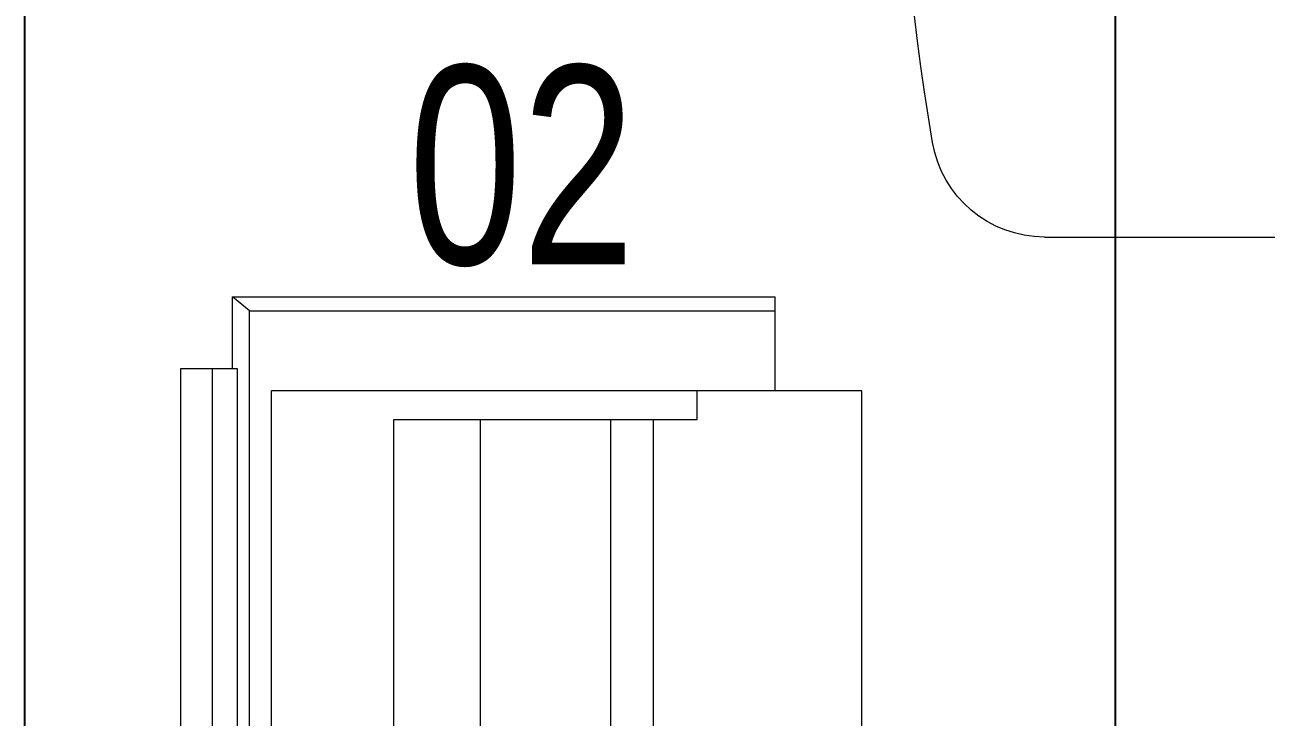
# Model space of a CAD drawing. Extents: x -12260 to 304645, y -29287 to 19916.
# Drawn here: x 19216 to 19762, y 2872 to 3176 of the extents above; entities that cross this region are included whole.
import ezdxf

# ---------------------------------------------------------------- set-up
doc = ezdxf.new("R2010")
doc.units = 0
doc.header["$LTSCALE"] = 0.25
doc.linetypes.add('DASHDOT', pattern=[25.4, 12.7, -6.35, 0, -6.35])
for name, color, linetype, lineweight in [('01-First Floor$0$72_EGR_EQP_TAG', 142, 'Continuous', 5), ('01-First Floor$0$LOADING', 253, 'Continuous', 5), ('01-First Floor$0$Walls', 251, 'Continuous', 5), ('E-LITE-CLNG-CNDT', 6, 'DASHDOT', 35)]:
    doc.layers.add(name, color=color, linetype=linetype, lineweight=lineweight)
doc.layers.add('01-First Floor$0$FALSE CEILING', color=251, linetype='Continuous')
doc.styles.add('01-First Floor$0$X3G_ENTITY_257CFD', font='swisscl.ttf', dxfattribs={"height": 200})

# ---------------------------------------------------------------- blocks, each defined once
blk = doc.blocks.new('01-First Floor$0$ITPPLT2C-P')
at = {"color": 0}
for p, q in [((0.02286, 0.03177), (0.26184, 0.03177)), ((0.03041, 0.02557), (0.02286, 0.03177)), ((0.02286, 0), (0.02286, 0.03177)), ((0.26184, -0.00959), (0.26184, 0.03177)), ((0.03041, -0.31823), (0.03041, 0.02557)), ((0.03041, 0.02557), (0.26184, 0.02557)), ((0, 0), (0, -0.22622)), ((0.02518, 0), (0, 0)), ((0.01395, 0), (0.01395, -0.22622)), ((0.02518, 0), (0.01395, 0)), ((0.02518, -0.22622), (0.02518, 0)), ((0.0401, -0.27688), (0.0401, -0.00959)), ((0.3, -0.00959), (0.0401, -0.00959)), ((0.22741, -0.02218), (0.22741, -0.00959)), ((0.3, -0.27688), (0.3, -0.00959)), ((0.09395, -0.2515), (0.09395, -0.02218)), ((0.09395, -0.02218), (0.22741, -0.02218)), ((0.13211, -0.2515), (0.13211, -0.02218)), ((0.18945, -0.2515), (0.18945, -0.02218)), ((0.20824, -0.2515), (0.20824, -0.02218))]:
    blk.add_line(p, q, dxfattribs=at)
blk = doc.blocks.new('01-First Floor$0$GF21018-P')
at = {"color": 0}
blk.add_line((0.22049, 0.47563), (0.22049, 0.0675), dxfattribs=at)
for centre, radius, start, end in [((-0.0001, -0.52948), 1.06948, 80.36712, 99.63288), ((0.17049, 0.47563), 0.05, 0, 80.3671)]:
    blk.add_arc(centre, radius, start, end, dxfattribs=at)
blk = doc.blocks.new('01-First Floor')
at = {"layer": '01-First Floor$0$FALSE CEILING'}
blk.add_line((19695.56, 4530, -0.1), (19695.56, 2629.1, -0.1), dxfattribs=at)
at = {"layer": '01-First Floor$0$FALSE CEILING', "elevation": 0}
blk.add_lwpolyline([(23215.47, 1447.62), (19215.56, 1447.62), (19215.56, 5010), (23215.47, 5010)], close=True, dxfattribs=at)
at = {"layer": '01-First Floor$0$LOADING'}
blk.add_line((19695.56, 4530, -0.1), (19695.56, 2629.1, -0.1), dxfattribs=at)
at = {"layer": '01-First Floor$0$Walls'}
blk.add_line((19215.56, 1447.62), (19215.56, 5010), dxfattribs=at)
at = {"layer": '01-First Floor$0$LOADING', "extrusion": (7.77426e-06, 2.24021e-05, 1), "xscale": -1000, "yscale": 1000.000000000001, "zscale": 1000, "rotation": 90.00141075505213}
blk.add_blockref('01-First Floor$0$GF21018-P', (20140.04, 3303.57, 0.13), dxfattribs=at)
at = {"layer": '01-First Floor$0$LOADING', "extrusion": (-7.77425e-06, 2.55393e-17, -1), "xscale": -1000, "yscale": 999.9999999999976, "zscale": 1000}
blk.add_blockref('01-First Floor$0$ITPPLT2C-P', (-19284.06, 3024.98, -0.05), dxfattribs=at)
at = {"layer": '01-First Floor$0$72_EGR_EQP_TAG', "insert": (19434.29, 3158.5, -0.1), "char_height": 87.473, "attachment_point": 2, "style": '01-First Floor$0$X3G_ENTITY_257CFD'}
blk.add_mtext('02', dxfattribs=at)

msp = doc.modelspace()

# ---------------------------------------------------------------- block references
at = {"layer": 'E-LITE-CLNG-CNDT'}
msp.add_blockref('01-First Floor', (0, 0), dxfattribs=at)

doc.saveas('drawing.dxf')
